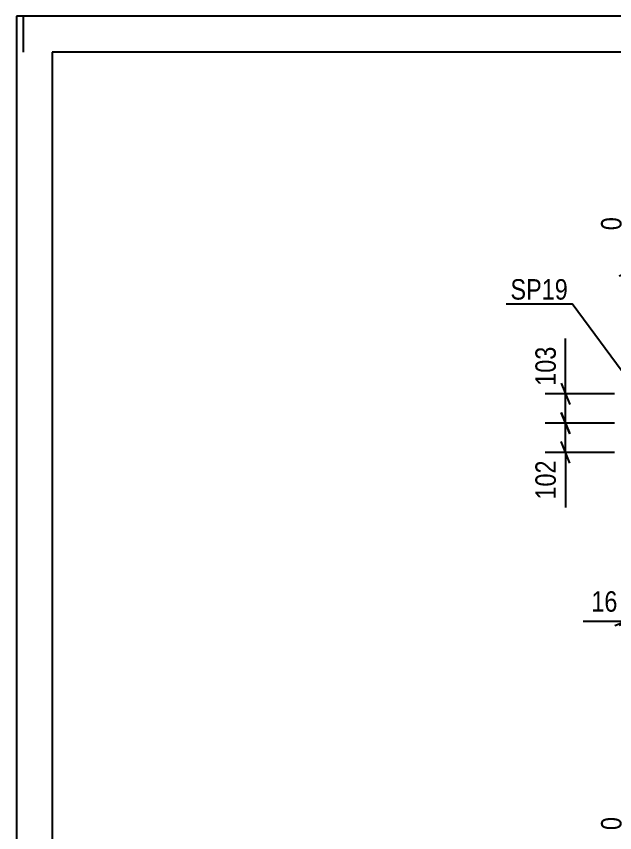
# Model space of a CAD drawing. Header units: millimetres. Extents: x -86 to 755, y -439 to 155.
# Drawn here: x -85.9 to -2.2, y 40.2 to 154.6 of the extents above; entities that cross this region are included whole.
import ezdxf

# ---------------------------------------------------------------- set-up
doc = ezdxf.new("R2010")
doc.units = ezdxf.units.MM
doc.styles.add('Arial Narrow', font='ARIALN.TTF', dxfattribs={"height": 0.2})

# ---------------------------------------------------------------- blocks, each defined once
blk = doc.blocks.new('Unknown-814185138-1135')
at = {"color": 5, "linetype": 'Continuous'}
for p, q in [((755.09, 154.59), (-85.91, 154.59)), ((-85.91, 154.59), (-85.91, -439.41)), ((-84.91, 149.59), (-84.91, 154.59)), ((750.09, 149.59), (-80.91, 149.59)), ((-80.91, 149.59), (-80.91, -434.41))]:
    blk.add_line(p, q, dxfattribs=at)
blk = doc.blocks.new('StraightDimension-814185138-11092 - 2456')
at = {"color": 7, "linetype": 'Continuous'}
for p, q in [((-9.04, 101.71), (-9.04, 109.45)), ((-9.04, 101.71), (-9.04, 109.45)), ((-9.64, 103.21), (-8.44, 100.21)), ((-2.17, 101.71), (-11.89, 101.71)), ((-9.04, 97.61), (-9.04, 101.71)), ((-8.44, 96.11), (-9.64, 99.11)), ((-2.17, 97.61), (-11.89, 97.61))]:
    blk.add_line(p, q, dxfattribs=at)
at = {"color": 0}
blk.add_wipeout([(-9.79, 108.92), (-13.99, 108.92), (-13.99, 102.24), (-9.79, 102.24)], dxfattribs=at)
at = {"color": 3, "style": 'Arial Narrow'}
blk.add_text('103', height=2.863, rotation=90.0002, dxfattribs=at).set_placement((-10.39, 102.84))
blk = doc.blocks.new('StraightDimension-814185138-2813 - 2456')
at = {"color": 7, "linetype": 'Continuous'}
for p, q in [((-0.64, 90.11), (-0.64, 67.44)), ((0, 90.11), (0, 67.44)), ((-0.64, 69.84), (-6.55, 69.84)), ((-0.64, 69.84), (-6.55, 69.84)), ((-2.14, 69.24), (0.86, 70.44)), ((1.5, 70.44), (-1.5, 69.24)), ((-0.64, 69.84), (0, 69.84))]:
    blk.add_line(p, q, dxfattribs=at)
at = {"color": 0}
blk.add_wipeout([(-1.17, 70.59), (-1.17, 74.79), (-6.02, 74.79), (-6.02, 70.59)], dxfattribs=at)
at = {"color": 3, "style": 'Arial Narrow'}
blk.add_text('16', height=2.863, dxfattribs=at).set_placement((-5.42, 71.19))
blk = doc.blocks.new('StraightDimension-814185138-10534 - 2456')
at = {"color": 7, "linetype": 'Continuous'}
for p, q in [((5.13, 102.61), (5.13, 130.12)), ((0, 100.61), (0, 126.46)), ((-1.5, 118.23), (1.5, 119.43)), ((6.63, 119.43), (3.63, 118.23)), ((0, 118.83), (5.13, 118.83))]:
    blk.add_line(p, q, dxfattribs=at)
at = {"color": 0}
blk.add_wipeout([(5.91, 119.58), (5.91, 123.78), (-0.78, 123.78), (-0.78, 119.58)], dxfattribs=at)
at = {"color": 3, "style": 'Arial Narrow'}
blk.add_text('128', height=2.863, dxfattribs=at).set_placement((-0.18, 120.18))
at = {"color": 0, "linetype": 'Continuous'}
for points in [[(4.53, 130.72), (0.33, 130.72), (0.33, 124.03), (4.53, 124.03)], [(-0.6, 127.06), (-4.8, 127.06), (-4.8, 124.03), (-0.6, 124.03)]]:
    blk.add_wipeout(points, dxfattribs=at)
at = {"color": 3, "linetype": 'Continuous', "style": 'Arial Narrow'}
for s, height, p in [('128', 2.863, (3.93, 124.63)), ('0', 2.86, (-1.2, 124.63))]:
    blk.add_text(s, height=height, rotation=90.0002, dxfattribs=at).set_placement(p)
blk = doc.blocks.new('StraightDimension-814185138-11093 - 2456')
at = {"color": 7, "linetype": 'Continuous'}
for p, q in [((-9.64, 99.11), (-8.44, 96.11)), ((-2.17, 97.61), (-11.89, 97.61)), ((-9.04, 93.51), (-9.04, 97.61)), ((-8.44, 92.01), (-9.64, 95.01)), ((-2.17, 93.51), (-11.89, 93.51)), ((-9.04, 93.51), (-9.04, 85.78)), ((-9.04, 93.51), (-9.04, 85.78))]:
    blk.add_line(p, q, dxfattribs=at)
at = {"color": 0}
blk.add_wipeout([(-9.79, 92.99), (-13.99, 92.99), (-13.99, 86.3), (-9.79, 86.3)], dxfattribs=at)
at = {"color": 3, "style": 'Arial Narrow'}
blk.add_text('102', height=2.863, rotation=90.0002, dxfattribs=at).set_placement((-10.39, 86.9))
blk = doc.blocks.new('StraightDimension-814185138-8273 - 3452')
at = {"color": 7, "linetype": 'Continuous'}
for p, q in [((39.03, 10.84), (39.03, 47.92)), ((0, 3), (0, 42.43)), ((1.5, 39.9), (-1.5, 38.7)), ((0, 39.3), (39.03, 39.3)), ((37.53, 38.7), (40.53, 39.9))]:
    blk.add_line(p, q, dxfattribs=at)
at = {"color": 0}
blk.add_wipeout([(23.77, 40.05), (23.77, 44.25), (15.26, 44.25), (15.26, 40.05)], dxfattribs=at)
at = {"color": 3, "style": 'Arial Narrow'}
blk.add_text('1460', height=2.863, dxfattribs=at).set_placement((15.86, 40.65))
at = {"color": 0, "linetype": 'Continuous'}
for points in [[(38.43, 48.52), (34.23, 48.52), (34.23, 40), (38.43, 40)], [(-0.6, 43.03), (-4.8, 43.03), (-4.8, 40), (-0.6, 40)]]:
    blk.add_wipeout(points, dxfattribs=at)
at = {"color": 3, "linetype": 'Continuous', "style": 'Arial Narrow'}
for s, height, p in [('1460', 2.863, (37.83, 40.6)), ('0', 2.86, (-1.2, 40.6))]:
    blk.add_text(s, height=height, rotation=90.0002, dxfattribs=at).set_placement(p)
blk = doc.blocks.new('Mark-814185138-2653 - 2456')
at = {"color": 30, "linetype": 'Continuous'}
for p in [(-17.34, 114.31), (-0.32, 103.75)]:
    blk.add_line(p, (-8.11, 114.31), dxfattribs=at)
at = {"color": 0}
blk.add_wipeout([(-8.71, 114.91), (-8.71, 117.91), (-16.74, 117.91), (-16.74, 114.91)], dxfattribs=at)
blk.add_wipeout([(-8.71, 114.91), (-8.71, 117.91), (-16.74, 117.91), (-16.74, 114.91)], dxfattribs=at)
at = {"color": 3, "style": 'Arial Narrow'}
blk.add_text('SP19', height=2.863, dxfattribs=at).set_placement((-16.74, 114.91))

msp = doc.modelspace()

# ---------------------------------------------------------------- block references
msp.add_blockref('Unknown-814185138-1135', (0, 0))

# ---------------------------------------------------------------- next in the draw order: block references
for name in ['StraightDimension-814185138-11092 - 2456', 'StraightDimension-814185138-2813 - 2456', 'StraightDimension-814185138-8273 - 3452']:
    msp.add_blockref(name, (0, 0))

# ---------------------------------------------------------------- next in the draw order: block references
for name in ['StraightDimension-814185138-10534 - 2456', 'StraightDimension-814185138-11093 - 2456']:
    msp.add_blockref(name, (0, 0))

# ---------------------------------------------------------------- next in the draw order: block references
msp.add_blockref('Mark-814185138-2653 - 2456', (0, 0))

doc.saveas('drawing.dxf')
